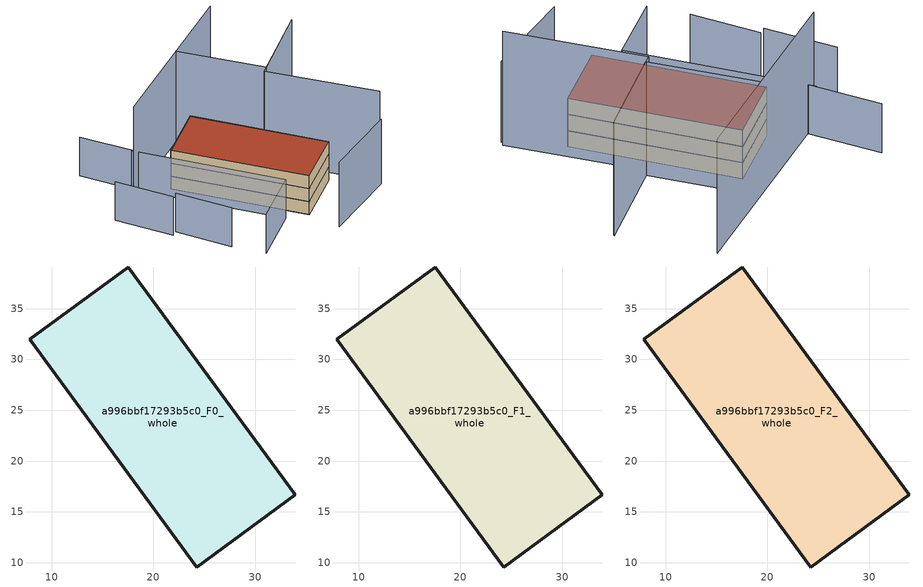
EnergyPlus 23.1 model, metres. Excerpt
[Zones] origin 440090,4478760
a996bbf17293b5c0_F0_whole
 floor ground (EU_floor_Construction): 33.96,16.68 17.53,39.09 7.84,31.99 24.27,9.58 z0
 wall outside (EU_wall_Construction): 7.84,31.99 17.53,39.09 33.96,16.68 24.27,9.58 7.84,31.99 z0:3
a996bbf17293b5c0_F1_whole
 floor to a996bbf17293b5c0_F0_whole (EU_floor_Construction): 33.95,16.68 17.52,39.09 7.83,31.99 24.27,9.58 z3
 wall outside (EU_wall_Construction): 7.84,31.99 17.53,39.09 33.96,16.68 24.27,9.58 7.84,31.99 z3:6
a996bbf17293b5c0_F2_whole
 floor to a996bbf17293b5c0_F1_whole (EU_floor_Construction): 33.95,16.68 17.52,39.09 7.83,31.99 24.27,9.58 z6
 wall outside (EU_wall_Construction): 7.84,31.99 17.53,39.09 33.96,16.68 24.27,9.58 7.84,31.99 z6:9
 roof outside (EU_roof_Construction): 17.53,39.09 33.96,16.68 24.27,9.58 7.84,31.99 z9
shading: 0.22,19.89 6.01,9.71 / -6.88,29.85 -0.84,19.27 / 1.75,36.28 19.91,11.28 / 19.91,11.28 10.06,4.13 / -3.61,45.8 2.49,35.25 z0:9; 26.5,3.01 41.39,9.88 z0:15; 41.58,10.61 27.71,28.98 / 27.71,28.98 41.96,39.74 / 41.97,39.68 28.79,29.73 / 28.79,29.73 17.84,44.23 / 32.02,52.59 0.61,34.07 z0:21
[Building]
EU S2 Campaign: North Axis=0; Terrain=City; Solar Distribution=FullExterior
[Site:Location]
Madrid: Latitude=40.5; Longitude=-3.5; Time Zone=1; Elevation=609
[SizingPeriod:WeatherFileDays]
AnnualSizingPeriod: Begin Month=1; Begin Day of Month=1; End Month=12; End Day of Month=31; Day of Week for Start Day=Monday; Use Weather File Daylight Saving Period=No; Use Weather File Rain and Snow Indicators=No
[MATERIAL]
EU_InternalMass_Material: Roughness=MediumRough; Thickness=0.1; Conductivity=1; Density=1800; Specific Heat=900; Thermal Absorptance=0.9; Solar Absorptance=0.7; Visible Absorptance=0.7
[MATERIAL:NOMASS] Roughness=MediumRough; Thermal Absorptance=0.9; Solar Absorptance=0.7; Visible Absorptance=0.7
Name | Thermal Resistance
EU_wall_NoMass | 0.459673
EU_roof_NoMass | 0.495815
EU_floor_NoMass | 0.788942
[CONSTRUCTION]
EU_wall_Construction: EU_wall_NoMass
EU_roof_Construction: EU_roof_NoMass
EU_floor_Construction: EU_floor_NoMass
EU_InternalMass_Construction: EU_InternalMass_Material
[ZONE] Type=1; Multiplier=1; Ceiling Height=autocalculate; Volume=1001.4; Floor Area=autocalculate; Part of Total Floor Area=Yes
a996bbf17293b5c0_F0_whole; a996bbf17293b5c0_F1_whole; a996bbf17293b5c0_F2_whole
[INTERNALMASS] Construction=EU_InternalMass_Construction; Surface Area=333.801
Name | Zone or ZoneList
a996bbf17293b5c0_F0_whole_EU_InternalMass | a996bbf17293b5c0_F0_whole
a996bbf17293b5c0_F1_whole_EU_InternalMass | a996bbf17293b5c0_F1_whole
a996bbf17293b5c0_F2_whole_EU_InternalMass | a996bbf17293b5c0_F2_whole
[OTHEREQUIPMENT] Fuel Type=Electricity; Design Level Calculation Method=Watts/Area; Power per Zone Floor Area=1; Fraction Latent=0; Fraction Radiant=0; Fraction Lost=0; Carbon Dioxide Generation Rate=0; EndUse Subcategory=EU_Step8_InternalGains
Name | Zone or ZoneList or Space or SpaceList | Schedule
EU_Step8_InternalGain_a996bbf17293b5c0_F0_whole_f000 | a996bbf17293b5c0_F0_whole | EU_Step8_GainSchedule_a996bbf17293b5c0_F0_whole_f000
EU_Step8_InternalGain_a996bbf17293b5c0_F1_whole_f000 | a996bbf17293b5c0_F1_whole | EU_Step8_GainSchedule_a996bbf17293b5c0_F1_whole_f000
EU_Step8_InternalGain_a996bbf17293b5c0_F2_whole_f000 | a996bbf17293b5c0_F2_whole | EU_Step8_GainSchedule_a996bbf17293b5c0_F2_whole_f000
[ZONEVENTILATION:DESIGNFLOWRATE] Schedule=EU_AlwaysOn; Design Flow Rate Calculation Method=AirChanges/Hour; Air Changes per Hour=0.719161; Ventilation Type=Natural; Fan Pressure Rise=0; Fan Total Efficiency=1; Constant Term Coefficient=1; Temperature Term Coefficient=0; Velocity Term Coefficient=0; Velocity Squared Term Coefficient=0; Minimum Indoor Temperature=-100; Maximum Indoor Temperature=100; Delta Temperature=-100; Minimum Outdoor Temperature=-100; Maximum Outdoor Temperature=100; Maximum Wind Speed=40
Name | Zone or ZoneList or Space or SpaceList
EU_ConstantAir_a996bbf17293b5c0_F0_whole | a996bbf17293b5c0_F0_whole
EU_ConstantAir_a996bbf17293b5c0_F1_whole | a996bbf17293b5c0_F1_whole
EU_ConstantAir_a996bbf17293b5c0_F2_whole | a996bbf17293b5c0_F2_whole
[HVACTEMPLATE:THERMOSTAT] Constant Heating Setpoint=20; Constant Cooling Setpoint=50
EU_HeatOnly_a996bbf17293b5c0_F0_whole; EU_HeatOnly_a996bbf17293b5c0_F1_whole; EU_HeatOnly_a996bbf17293b5c0_F2_whole
[HVACTEMPLATE:ZONE:IDEALLOADSAIRSYSTEM] System Availability Schedule=EU_AlwaysOn; Maximum Heating Supply Air Temperature=50; Minimum Cooling Supply Air Temperature=13; Maximum Heating Supply Air Humidity Ratio=0.0156; Minimum Cooling Supply Air Humidity Ratio=0.0077; Heating Limit=NoLimit; Cooling Limit=NoLimit; Heating Availability Schedule=EU_AlwaysOn; Cooling Availability Schedule=EU_CoolingOff; Dehumidification Control Type=ConstantSensibleHeatRatio; Cooling Sensible Heat Ratio=0.7; Dehumidification Setpoint=60; Humidification Control Type=None; Humidification Setpoint=30; Outdoor Air Method=None; Outdoor Air Flow Rate per Person=0.00944; Outdoor Air Flow Rate per Zone Floor Area=0; Outdoor Air Flow Rate per Zone=0; Demand Controlled Ventilation Type=None; Outdoor Air Economizer Type=NoEconomizer; Heat Recovery Type=None; Sensible Heat Recovery Effectiveness=0.7; Latent Heat Recovery Effectiveness=0.65
Name | Template Thermostat
a996bbf17293b5c0_F0_whole | EU_HeatOnly_a996bbf17293b5c0_F0_whole
a996bbf17293b5c0_F1_whole | EU_HeatOnly_a996bbf17293b5c0_F1_whole
a996bbf17293b5c0_F2_whole | EU_HeatOnly_a996bbf17293b5c0_F2_whole
[SIZING:ZONE] Zone Cooling Design Supply Air Temperature Input Method=SupplyAirTemperature; Zone Cooling Design Supply Air Temperature=13; Zone Heating Design Supply Air Temperature Input Method=SupplyAirTemperature; Zone Heating Design Supply Air Temperature=50; Zone Cooling Design Supply Air Humidity Ratio=0.008; Zone Heating Design Supply Air Humidity Ratio=0.008; Cooling Design Air Flow Method=DesignDay; Cooling Design Air Flow Rate=0; Cooling Minimum Air Flow per Zone Floor Area=0.000762; Cooling Minimum Air Flow=0; Cooling Minimum Air Flow Fraction=0.2; Heating Design Air Flow Method=DesignDay; Heating Design Air Flow Rate=0; Heating Maximum Air Flow per Zone Floor Area=0.002032; Heating Maximum Air Flow=0.141576; Heating Maximum Air Flow Fraction=0.3; Account for Dedicated Outdoor Air System=No; Dedicated Outdoor Air System Control Strategy=NeutralSupplyAir; Dedicated Outdoor Air Low Setpoint Temperature for Design=autosize; Dedicated Outdoor Air High Setpoint Temperature for Design=autosize; Zone Load Sizing Method=Sensible Load Only No Latent Load; Zone Latent Cooling Design Supply Air Humidity Ratio Input Method=HumidityRatioDifference; Zone Cooling Design Supply Air Humidity Ratio Difference=0.005; Zone Latent Heating Design Supply Air Humidity Ratio Input Method=HumidityRatioDifference; Zone Humidification Design Supply Air Humidity Ratio Difference=0.005
a996bbf17293b5c0_F0_whole; a996bbf17293b5c0_F1_whole; a996bbf17293b5c0_F2_whole
[SCHEDULE:CONSTANT]
Name | Hourly Value
EU_AlwaysOn | 1
EU_CoolingOff | 0
[SCHEDULE:FILE] Column Number=1; Rows to Skip at Top=0; Number of Hours of Data=8760; Column Separator=Comma; Interpolate to Timestep=No; Minutes per Item=60; Adjust Schedule for Daylight Savings=Yes
Name | File
EU_Step8_GainSchedule_a996bbf17293b5c0_F0_whole_f000 | ../../schedules/a996bbf17293b5c0/a996bbf17293b5c0_F0_whole_f000_gain.csv
EU_Step8_GainSchedule_a996bbf17293b5c0_F1_whole_f000 | ../../schedules/a996bbf17293b5c0/a996bbf17293b5c0_F1_whole_f000_gain.csv
EU_Step8_GainSchedule_a996bbf17293b5c0_F2_whole_f000 | ../../schedules/a996bbf17293b5c0/a996bbf17293b5c0_F2_whole_f000_gain.csv
